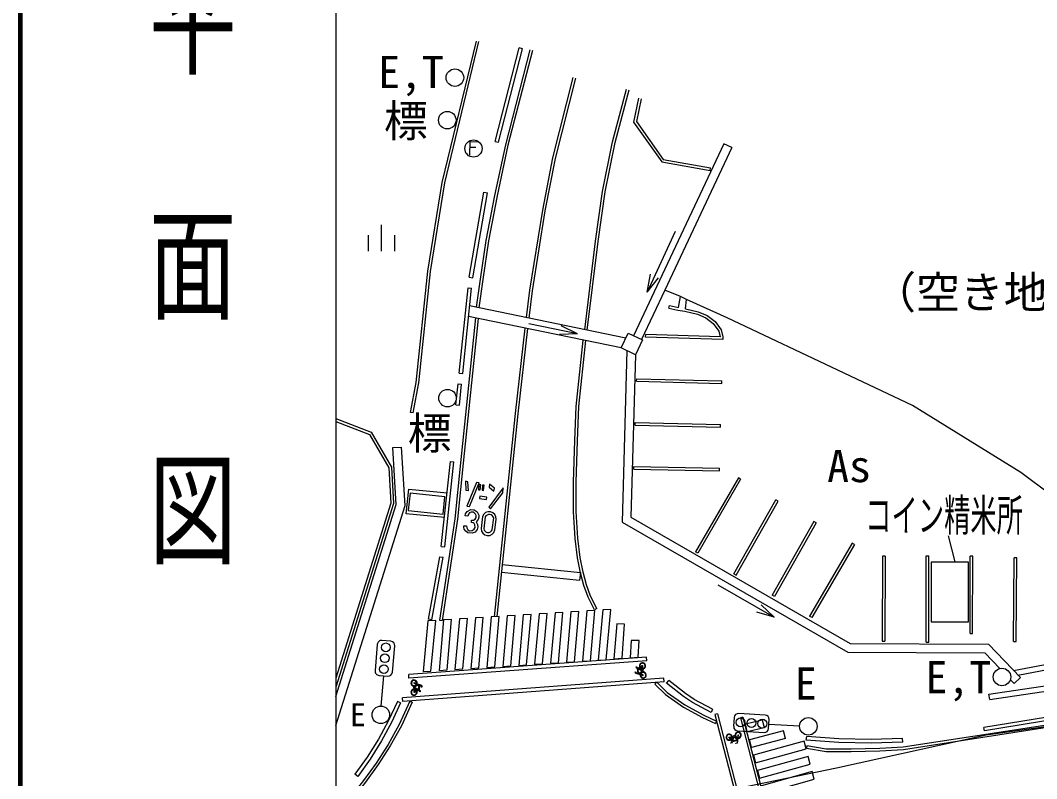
# Model space of a CAD drawing. Units: millimetres, scale not verified. Extents: x 40000 to 680000, y 20000 to 380000.
# Drawn here: x 40000 to 98001, y 294533 to 337825 of the extents above; entities that cross this region are included whole.
import ezdxf
from ezdxf.enums import TextEntityAlignment as Align

# ---------------------------------------------------------------- set-up
doc = ezdxf.new("R2010")
doc.units = ezdxf.units.MM
doc.header["$LTSCALE"] = 1000
for name, color, linetype, lineweight in [('M-BGD', 7, 'Continuous', 25), ('M-STR-STRC', 7, 'Continuous', 25), ('M-TTL', 2, 'Continuous', 140), ('M-TTL-BAND', 7, 'Continuous', 25)]:
    doc.layers.add(name, color=color, linetype=linetype, lineweight=lineweight)
doc.styles.add('@ＭＳ ゴシック', font='')
doc.styles.add('ＭＳ ゴシック', font='')
doc.styles.get('@ＭＳ ゴシック').set_extended_font_data('@MS Gothic')
doc.styles.get('ＭＳ ゴシック').set_extended_font_data('MS Gothic')

# ---------------------------------------------------------------- blocks, each defined once
blk = doc.blocks.new('circle')
at = {"color": 0, "linetype": 'Continuous', "lineweight": -2}
blk.add_circle((0, 0), 1.25, dxfattribs=at)

msp = doc.modelspace()

# ---------------------------------------------------------------- linework, layer by layer
at = {"layer": 'M-BGD'}
for p, q in [((65648, 330121), (65663, 330905)), ((65663, 330905), (66072, 330897)), ((80608, 330556), (80155, 330769)), ((65657, 330588), (66002, 330581)), ((79359, 329257), (79385, 329405)), ((60601, 326151), (60601, 324651)), ((59851, 325551), (59851, 324651)), ((61351, 325551), (61351, 324651)), ((77375, 325762), (75769, 322315)), ((75769, 322315), (75965, 323327)), ((75769, 322315), (76418, 323116)), ((77559, 321428), (77672, 322051)), ((74551, 319680), (65643, 321522)), ((77015, 321393), (77047, 321539)), ((77047, 321539), (77559, 321428)), ((77952, 321363), (78017, 321884)), ((74287, 319122), (65581, 320922)), ((71794, 319937), (69029, 320508)), ((71794, 319937), (70866, 320384)), ((71794, 319937), (70764, 319894)), ((75686, 319731), (75691, 319881)), ((80082, 319602), (75686, 319731)), ((79932, 319756), (75691, 319881)), ((80087, 319752), (80082, 319602)), ((75173, 317217), (75176, 317367)), ((75176, 317367), (80034, 317250)), ((75173, 317217), (80030, 317100)), ((80030, 317100), (80034, 317250)), ((62413, 315418), (62266, 315446)), ((58000, 314927), (59926, 314189)), ((75081, 314717), (75084, 314867)), ((75081, 314717), (79961, 314603)), ((75084, 314867), (79965, 314753)), ((79961, 314603), (79965, 314753)), ((59926, 314189), (61034, 312278)), ((61249, 313431), (61748, 313463)), ((61034, 312278), (61145, 310256)), ((75015, 312207), (75018, 312357)), ((75015, 312207), (79901, 312111)), ((75018, 312357), (79904, 312261)), ((79901, 312111), (79904, 312261)), ((80978, 311701), (78536, 307475)), ((81108, 311626), (78666, 307400)), ((81108, 311626), (80978, 311701)), ((80715, 306234), (83124, 310454)), ((80846, 306160), (83255, 310380)), ((83255, 310380), (83124, 310454)), ((61145, 310256), (58000, 300265)), ((66379, 309493), (66298, 308816)), ((66526, 309476), (66445, 308800)), ((66934, 308746), (67015, 309417)), ((67082, 308729), (67155, 309341)), ((85293, 309217), (82910, 305013)), ((85424, 309143), (85293, 309217)), ((85424, 309143), (83041, 304939)), ((92957, 308391), (93335, 306920)), ((78666, 307400), (78536, 307475)), ((87473, 307977), (85045, 303808)), ((87603, 307902), (85175, 303732)), ((87603, 307902), (87473, 307977)), ((89198, 307241), (89186, 302383)), ((89348, 307241), (89198, 307241)), ((89348, 307241), (89336, 302383)), ((91692, 302323), (91703, 307247)), ((91703, 307247), (91853, 307246)), ((91842, 302322), (91853, 307246)), ((94198, 302816), (94210, 307227)), ((94360, 307227), (94210, 307227)), ((94348, 302815), (94360, 307227)), ((96685, 302361), (96716, 307132)), ((96866, 307131), (96716, 307132)), ((96835, 302360), (96866, 307131)), ((67460, 306317), (71915, 305856)), ((67506, 306764), (71961, 306303)), ((71961, 306303), (71915, 305856)), ((80715, 306234), (80846, 306160)), ((79798, 305608), (83028, 303747)), ((83041, 304939), (82910, 305013)), ((72896, 304243), (72762, 304175)), ((83028, 303747), (82036, 304030)), ((83028, 303747), (82286, 304463)), ((63421, 300679), (63710, 303565)), ((63925, 303589), (64073, 303566)), ((85175, 303732), (85045, 303808)), ((94198, 302816), (94348, 302815)), ((60368, 302195), (60242, 300701)), ((61136, 302382), (60638, 302423)), ((89186, 302383), (89336, 302383)), ((91692, 302323), (91842, 302322)), ((96685, 302361), (96835, 302360)), ((61239, 300617), (61365, 302111)), ((75732, 301468), (62165, 300475)), ((75747, 301268), (62179, 300275)), ((75747, 301268), (75732, 301468)), ((62179, 300275), (62165, 300475)), ((75098, 300548), (75090, 300636)), ((75098, 300548), (75376, 300476)), ((75250, 300536), (75123, 300569)), ((75152, 300920), (75179, 300923)), ((75160, 300833), (75152, 300920)), ((75187, 300835), (75160, 300833)), ((75179, 300923), (75183, 300880)), ((75257, 300842), (75183, 300880)), ((75187, 300835), (75186, 300844)), ((75186, 300844), (75224, 300825)), ((75250, 300536), (75224, 300825)), ((75257, 300842), (75343, 300893)), ((75286, 300536), (75261, 300806)), ((75261, 300806), (75491, 300691)), ((75286, 300536), (75492, 300678)), ((75359, 300867), (75290, 300826)), ((75488, 300727), (75290, 300826)), ((75315, 300519), (75495, 300643)), ((75383, 300501), (75315, 300519)), ((75368, 300908), (75466, 300967)), ((75469, 300933), (75384, 300882)), ((75402, 300469), (75545, 300432)), ((75553, 300457), (75409, 300494)), ((75464, 300986), (75499, 300989)), ((75466, 300967), (75464, 300986)), ((75479, 300823), (75469, 300933)), ((75488, 300727), (75481, 300795)), ((75492, 300678), (75491, 300691)), ((75496, 300634), (75495, 300643)), ((75556, 300640), (75496, 300634)), ((75499, 300989), (75514, 300821)), ((75517, 300795), (75524, 300721)), ((75549, 300723), (75524, 300721)), ((75556, 300640), (75549, 300723)), ((60470, 300431), (60969, 300389)), ((60719, 300410), (60572, 298666)), ((76733, 300269), (61818, 299143)), ((76748, 300069), (61833, 298943)), ((62461, 299984), (62602, 299934)), ((62611, 299959), (62472, 300009)), ((62693, 299901), (62503, 299794)), ((62721, 299882), (62503, 299758)), ((62627, 299925), (62693, 299901)), ((62907, 299853), (62636, 299950)), ((62721, 299882), (62722, 299610)), ((62756, 299879), (62880, 299834)), ((62756, 299879), (62757, 299588)), ((76318, 300037), (76213, 299929)), ((76748, 300069), (76733, 300269)), ((96495, 300187), (96710, 299960)), ((97073, 300304), (96710, 299960)), ((62442, 299802), (62442, 299718)), ((62442, 299802), (62503, 299802)), ((62442, 299718), (62468, 299719)), ((62468, 299644), (62468, 299719)), ((62468, 299449), (62468, 299618)), ((62504, 299449), (62468, 299449)), ((62503, 299802), (62503, 299794)), ((62503, 299758), (62503, 299745)), ((62722, 299610), (62503, 299745)), ((62503, 299709), (62503, 299641)), ((62503, 299709), (62691, 299593)), ((62503, 299613), (62503, 299503)), ((62503, 299503), (62593, 299546)), ((62606, 299518), (62503, 299468)), ((62503, 299468), (62504, 299449)), ((62619, 299558), (62691, 299593)), ((62722, 299574), (62632, 299531)), ((62722, 299574), (62793, 299530)), ((62793, 299566), (62757, 299588)), ((62793, 299575), (62819, 299575)), ((62793, 299575), (62793, 299566)), ((62793, 299487), (62793, 299530)), ((62820, 299487), (62793, 299487)), ((62819, 299575), (62820, 299487)), ((62907, 299853), (62907, 299765)), ((95324, 299061), (95280, 299358)), ((61833, 298943), (61818, 299143)), ((62235, 298960), (62371, 298898)), ((79780, 298241), (79635, 298204)), ((79635, 298204), (83078, 284972)), ((79780, 298241), (83223, 285009)), ((82501, 298167), (81003, 298256)), ((79734, 297824), (79671, 297688)), ((80739, 298021), (80709, 297522)), ((81238, 298050), (81093, 298012)), ((81093, 298012), (84394, 285291)), ((81238, 298050), (84539, 285328)), ((81382, 297660), (82343, 297890)), ((81487, 297222), (81382, 297660)), ((82343, 297890), (82448, 297453)), ((82706, 297403), (82735, 297903)), ((82721, 297653), (84467, 297549)), ((80774, 296999), (80692, 296980)), ((80692, 296980), (80698, 296955)), ((80774, 296999), (80788, 296940)), ((80956, 297021), (80938, 296872)), ((80944, 297258), (82441, 297169)), ((80964, 296869), (80982, 297016)), ((81487, 297222), (82448, 297453)), ((83548, 297267), (81619, 296744)), ((83666, 296833), (83548, 297267)), ((80435, 296895), (80600, 296933)), ((80443, 296861), (80435, 296895)), ((80462, 296865), (80443, 296861)), ((80533, 296776), (80462, 296865)), ((80603, 296897), (80496, 296873)), ((80496, 296873), (80557, 296795)), ((80544, 296586), (80586, 296596)), ((80550, 296561), (80544, 296586)), ((80636, 296580), (80550, 296561)), ((80613, 296675), (80551, 296753)), ((80576, 296772), (80625, 296710)), ((80613, 296675), (80586, 296596)), ((80622, 296604), (80635, 296644)), ((80630, 296606), (80622, 296604)), ((80696, 296919), (80625, 296710)), ((80626, 296939), (80698, 296955)), ((80696, 296919), (80630, 296904)), ((80630, 296606), (80636, 296580)), ((80918, 296710), (80635, 296644)), ((80649, 296684), (80732, 296927)), ((80914, 296745), (80649, 296684)), ((80745, 296930), (80732, 296927)), ((80914, 296745), (80745, 296930)), ((80788, 296940), (80779, 296938)), ((80926, 296776), (80779, 296938)), ((80926, 296557), (80841, 296537)), ((80918, 296710), (80903, 296579)), ((80935, 296846), (80926, 296776)), ((80926, 296557), (80961, 296843)), ((81736, 296310), (81619, 296744)), ((83666, 296833), (81736, 296310)), ((84892, 296403), (84868, 296255))]:
    msp.add_line(p, q, dxfattribs=at)
for points in [[(62266, 315446), (62589, 317151), (63251, 323510), (64081, 328572), (66027, 336643)], [(62413, 315418), (62738, 317130), (63400, 323490), (64228, 328543), (66173, 336607)], [(69081, 336142), (67679, 330724), (67058, 327833), (66566, 325262), (66239, 323044), (66012, 321445)], [(69227, 336105), (67825, 330689), (67205, 327803), (66713, 325237), (66388, 323022), (66160, 321415)], [(71532, 334566), (70375, 329967), (69791, 326981), (69060, 322413), (68865, 320855)], [(71677, 334529), (70521, 329935), (69939, 326955), (69208, 322392), (69012, 320825)], [(72207, 320165), (72827, 325213), (73232, 328061), (73797, 330879), (74592, 333904)], [(72354, 320134), (72976, 325193), (73379, 328036), (73943, 330845), (74737, 333866)], [(75282, 333378), (74995, 332017), (76608, 329745), (79359, 329257)], [(75428, 333347), (75156, 332050), (76694, 329882), (79385, 329405)], [(80155, 330769), (76330, 322643), (74991, 319823)], [(80608, 330556), (76782, 322429), (75443, 319609)], [(98835, 310713), (97094, 312017), (90907, 315832), (87019, 317673), (80333, 320849), (78017, 321884), (77672, 322051), (76782, 322429)], [(77015, 321393), (77531, 321280), (77923, 321216), (78646, 321050), (79123, 320849), (79547, 320519), (79861, 320085), (79932, 319756)], [(77952, 321363), (78692, 321193), (79199, 320980), (79656, 320624), (80001, 320147), (80087, 319752)], [(65977, 320840), (65116, 312563), (64801, 309375), (63925, 303589)], [(66124, 320809), (65265, 312548), (64950, 309357), (64073, 303566)], [(68800, 320256), (68243, 315378), (67048, 303777)], [(68947, 320226), (68392, 315362), (67199, 303787)], [(72762, 304175), (72400, 304896), (72159, 305560), (71966, 306280), (71799, 307144), (71665, 308253), (71575, 309778), (71570, 311469), (71644, 313832), (71723, 315789), (72117, 319570)], [(72896, 304243), (72538, 304956), (72302, 305606), (72112, 306314), (71947, 307167), (71814, 308267), (71725, 309783), (71720, 311466), (71794, 313826), (71873, 315779), (72265, 319540)], [(74610, 318968), (74342, 309171), (87225, 301746), (95044, 301719), (95893, 300823)], [(75104, 318734), (74850, 309455), (87360, 302246), (95259, 302218), (97073, 300304)], [(58000, 315088), (60029, 314310), (61182, 312322), (61297, 310237), (58000, 299765)], [(58000, 297570), (61962, 310127), (61748, 313463)], [(58000, 299232), (61457, 310188), (61249, 313431)], [(64205, 309447), (62028, 309658), (62164, 311064), (64357, 310852)], [(96687, 300706), (106032, 302486), (108015, 302675), (110641, 302900), (116573, 303474), (118655, 305688)], [(96932, 300448), (106074, 302189), (108042, 302376), (110669, 302601), (116714, 303186), (118885, 305495)], [(63710, 303565), (63257, 303536), (62982, 300647), (63421, 300679)], [(95280, 299358), (99254, 299947), (102338, 300405), (117111, 302361), (119251, 302819)], [(95324, 299061), (99298, 299650), (102380, 300108), (117149, 302063), (119211, 302323)], [(75090, 300636), (75116, 300638), (75123, 300569)], [(75545, 300432), (75549, 300444), (75553, 300457)], [(126265, 300793), (122240, 300475), (117663, 300024), (112120, 299365), (109666, 299047), (98352, 297409), (90392, 296185), (89056, 296105), (87422, 296069), (85983, 296072), (84868, 296255)], [(126253, 300943), (122226, 300625), (117646, 300173), (112102, 299513), (109646, 299195), (98330, 297557), (90376, 296335), (89050, 296255), (87420, 296219), (85995, 296222), (84892, 296403)], [(62472, 300009), (62466, 299996), (62461, 299984)], [(76213, 299929), (76826, 299335), (77845, 298619), (78933, 298027), (79671, 297688)], [(76318, 300037), (76922, 299451), (77924, 298747), (79000, 298161), (79734, 297824)], [(62907, 299765), (62881, 299765), (62880, 299834)], [(62235, 298960), (61626, 297620), (60987, 296493), (60298, 295418), (59583, 294424), (59157, 293901), (58370, 293009), (58000, 292646)], [(62371, 298898), (61759, 297552), (61115, 296415), (60422, 295333), (59702, 294333), (59272, 293804), (58479, 292906), (58000, 292436)], [(80982, 297016), (80969, 297018), (80956, 297021)], [(80841, 296537), (80835, 296563), (80903, 296579)]]:
    msp.add_lwpolyline(points, dxfattribs=at)
for points in [[(74688, 319967), (75505, 319579), (75104, 318734), (74287, 319122)], [(65403, 311510), (65425, 311001), (65569, 310976), (65539, 311480)], [(66037, 311441), (65487, 310086), (65640, 310077), (66183, 311413)], [(66173, 311309), (66140, 311022), (66244, 311015), (66274, 311304)], [(66378, 311286), (66360, 310995), (66441, 310982), (66473, 311283)], [(66729, 310036), (66834, 309943), (67527, 310860), (67553, 311145)], [(66768, 311352), (66764, 311167), (67031, 310943), (67052, 311119)], [(62246, 310839), (62142, 309850), (64126, 309642), (64230, 310630)], [(66228, 310663), (66209, 310523), (66596, 310470), (66618, 310613)], [(65378, 309529), (65410, 309653), (65503, 309788), (65705, 309893), (65894, 309883), (66079, 309765), (66168, 309582), (66175, 309459), (66126, 309326), (66015, 309201), (66093, 309039), (66106, 308902), (66069, 308751), (65948, 308615), (65787, 308540), (65541, 308574), (65421, 308656), (65338, 308768), (65308, 308883), (65311, 308975), (65459, 308958), (65476, 308850), (65544, 308743), (65640, 308690), (65786, 308697), (65893, 308771), (65948, 308876), (65937, 309026), (65893, 309099), (65843, 309139), (65739, 309153), (65753, 309297), (65863, 309290), (65950, 309347), (66011, 309442), (66018, 309556), (65980, 309642), (65903, 309713), (65838, 309740), (65731, 309745), (65643, 309705), (65570, 309633), (65532, 309517)], [(94112, 306894), (91983, 306899), (91976, 303494), (94104, 303489)], [(69804, 301090), (70059, 303968), (69604, 303940), (69349, 301061)], [(70712, 301147), (70968, 304026), (70513, 303997), (70258, 301118)], [(71621, 301205), (71876, 304084), (71422, 304055), (71167, 301176)], [(72530, 301263), (72785, 304142), (72331, 304113), (72076, 301234)], [(73439, 301321), (73694, 304200), (73240, 304171), (72985, 301292)], [(64351, 300743), (64606, 303622), (64151, 303593), (63896, 300714)], [(65260, 300801), (65515, 303680), (65060, 303651), (64805, 300772)], [(66168, 300858), (66423, 303737), (65969, 303708), (65714, 300830)], [(67077, 300916), (67332, 303795), (66878, 303766), (66623, 300887)], [(67986, 300974), (68241, 303853), (67787, 303824), (67532, 300945)], [(68895, 301032), (69150, 303911), (68696, 303882), (68441, 301003)], [(74344, 301409), (74488, 303354), (74036, 303379), (73878, 301370)], [(75262, 301461), (75318, 302418), (74865, 302425), (74809, 301427)], [(84735, 296675), (81841, 295866), (81955, 295431), (84849, 296239)], [(84962, 295805), (82068, 294997), (82182, 294561), (85076, 295370)], [(85189, 294935), (82295, 294127), (82408, 293691), (85303, 294500)]]:
    msp.add_lwpolyline(points, close=True, dxfattribs=at)
for centre, radius in [((65859, 330504), 490), ((60856, 302029), 250), ((60803, 301406), 250), ((60751, 300783), 250), ((81098, 297749), 250), ((81722, 297712), 250), ((82346, 297675), 250)]:
    msp.add_circle(centre, radius, dxfattribs=at)
for centre, radius, start, end in [((66760, 309382), 397, 353.98869, 163.76104), ((66759, 309347), 266, 15.39083, 150.98438), ((66693, 308801), 395, 177.7953, 349.54835), ((66698, 308847), 257, 190.61159, 336.73206), ((60617, 302174), 250, 85.18418, 175.18418), ((61115, 302132), 250, 355.18418, 85.18418), ((75501, 300970), 176, 275.04735, 205.77795), ((75504, 300970), 150, 273.87215, 204.39011), ((60491, 300680), 250, 175.18418, 265.18418), ((60989, 300638), 250, 265.18418, 355.18418), ((75501, 300970), 176, 215.81755, 263.50676), ((75549, 300444), 176, 169.67462, 161.07217), ((75504, 300970), 150, 216.2077, 260.22015), ((75549, 300444), 150, 170.43314, 160.30895), ((62466, 299996), 176, 344.6071, 336.00465), ((62466, 299996), 150, 345.36561, 335.24143), ((62468, 299468), 176, 89.97982, 20.71043), ((62465, 299468), 150, 88.80463, 19.32259), ((62468, 299468), 176, 30.75003, 78.43924), ((62465, 299468), 150, 31.14018, 75.15262), ((80988, 298006), 250, 86.60594, 176.60594), ((82486, 297917), 250, 356.60594, 86.60594), ((80454, 296900), 176, 12.80058, 303.53118), ((80454, 296903), 150, 11.62538, 302.14334), ((80959, 297507), 250, 176.60594, 266.60594), ((80969, 297018), 176, 267.42785, 258.8254), ((80969, 297018), 150, 268.18637, 258.06218), ((82456, 297418), 250, 266.60594, 356.60594), ((80454, 296903), 150, 313.96093, 357.97338), ((80454, 296900), 176, 313.57078, 1.25999)]:
    msp.add_arc(centre, radius, start, end, dxfattribs=at)
at = {"layer": 'M-STR-STRC'}
for p, q in [((67094, 330916), (68469, 336255)), ((67288, 330870), (68663, 336205)), ((68663, 336205), (68469, 336255)), ((67094, 330916), (67288, 330870)), ((65623, 323162), (66457, 328011)), ((65821, 323133), (66653, 327973)), ((66457, 328011), (66653, 327973)), ((65623, 323162), (65821, 323133)), ((65046, 317688), (65548, 322555)), ((65245, 317667), (65747, 322532)), ((65548, 322555), (65747, 322532)), ((65046, 317688), (65245, 317667)), ((64863, 315875), (64982, 317073)), ((64982, 317073), (65181, 317052)), ((65062, 315855), (65181, 317052)), ((64863, 315875), (65062, 315855)), ((64026, 307796), (64550, 312634)), ((64550, 312634), (64749, 312613)), ((64224, 307771), (64749, 312613)), ((64026, 307796), (64224, 307771)), ((63293, 303631), (63941, 307204)), ((63490, 303596), (64139, 307172)), ((63941, 307204), (64139, 307172)), ((63490, 303596), (63293, 303631)), ((76882, 299986), (77006, 300143)), ((61701, 298864), (61519, 298948)), ((108410, 298929), (95124, 297008)), ((79501, 298492), (79425, 298306)), ((100314, 298326), (94993, 297462)), ((100346, 298129), (95023, 297264)), ((95124, 297008), (86571, 295128)), ((95023, 297264), (94993, 297462)), ((84848, 296740), (84884, 296938)), ((90368, 296622), (90351, 296821)), ((59256, 294664), (59099, 294788)), ((86571, 295128), (80328, 293848))]:
    msp.add_line(p, q, dxfattribs=at)
for points in [[(79425, 298306), (78356, 298886), (77839, 299231), (76882, 299986)], [(79501, 298492), (78459, 299057), (77957, 299393), (77006, 300143)], [(61519, 298948), (61020, 297859), (60447, 296794), (59799, 295760), (59099, 294788)], [(61701, 298864), (61199, 297770), (60620, 296693), (59965, 295649), (59256, 294664)], [(90368, 296622), (88554, 296563), (86703, 296599), (84848, 296740)], [(90351, 296821), (88552, 296763), (86713, 296799), (84884, 296938)]]:
    msp.add_lwpolyline(points, dxfattribs=at)
at = {"layer": 'M-TTL'}
msp.add_line((40000, 380000), (40000, 20000), dxfattribs=at)
at = {"layer": 'M-TTL-BAND'}
msp.add_line((58000, 370000), (58000, 20000), dxfattribs=at)

# ---------------------------------------------------------------- block references
at = {"layer": 'M-BGD', "xscale": 400, "yscale": 400, "rotation": 354.5}
for p in [(64801, 334555), (64364, 332126), (64381, 316259), (96019, 300339), (60572, 298176), (84967, 297520)]:
    msp.add_blockref('circle', p, dxfattribs=at)

# ---------------------------------------------------------------- texts
at = {"layer": 'M-BGD', "style": 'ＭＳ ゴシック'}
for s, height, p in [('E,T', 1833, (62293, 334877)), ('標', 1833, (62000, 332091)), ('（空き地）', 1833, (94869, 322299)), ('標', 1833, (63357, 314260)), ('As', 1833, (87293, 312380)), ('E,T', 1833, (93535, 300331)), ('E', 1833, (84824, 299969)), ('E', 1320, (59269, 298183))]:
    msp.add_text(s, height=height, dxfattribs=at).set_placement(p, align=Align.MIDDLE_CENTER)
at = {"layer": 'M-BGD', "style": 'ＭＳ ゴシック', "width": 0.6}
msp.add_text('コイン精米所', height=1833, dxfattribs=at).set_placement((92718, 309574), align=Align.MIDDLE_CENTER)
at = {"layer": 'M-TTL-BAND', "style": '@ＭＳ ゴシック', "width": 1.4}
msp.add_text('平  面  図', height=3666, rotation=270, dxfattribs=at).set_placement((49777, 306475), align=Align.MIDDLE_RIGHT)

doc.saveas('drawing.dxf')
